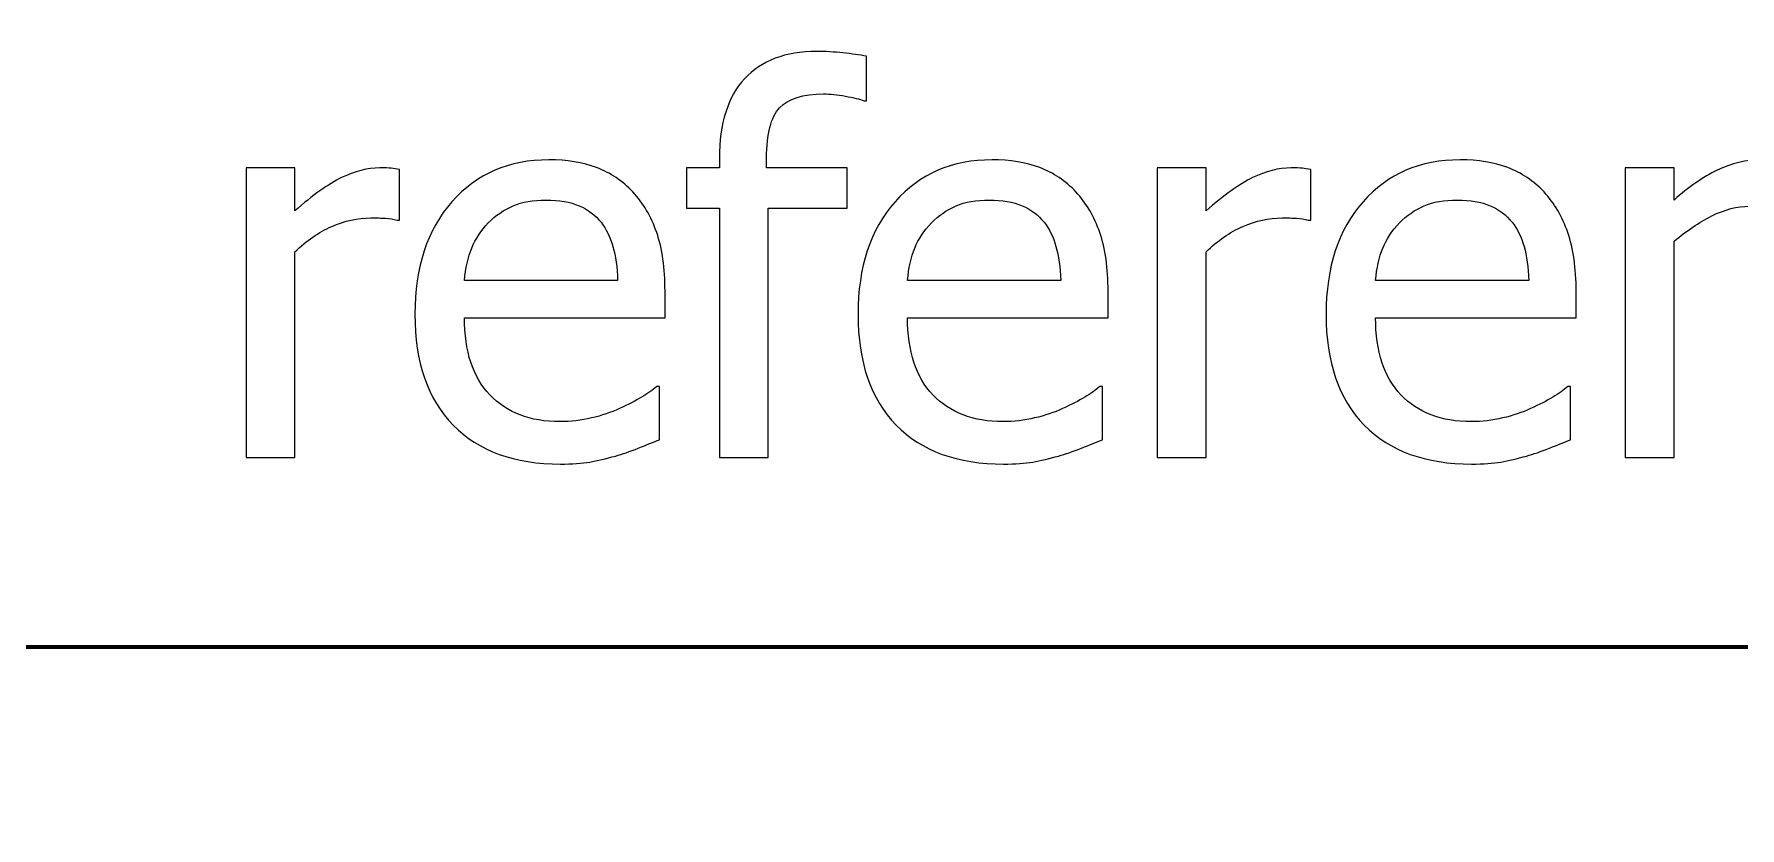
# Model space of a CAD drawing. Header units: centimetres. Extents: x -14.3 to 14.3, y -10 to 9.9.
# Drawn here: x 9.995 to 11.299, y -8.138 to -7.532 of the extents above; entities that cross this region are included whole.
import ezdxf

# ---------------------------------------------------------------- set-up
doc = ezdxf.new("R2010")
doc.units = ezdxf.units.CM
doc.header["$MEASUREMENT"] = 0
doc.layers.add('Layer 1', color=7, linetype='Continuous')

msp = doc.modelspace()

# ---------------------------------------------------------------- linework, layer by layer
at = {"layer": 'Layer 1', "color": 250, "lineweight": 70}
for points in [[(-14.3, -9), (-14.3, -9), (-14.3, 8.9), (-14.3, 8.9), (-14.3, 8.9), (-14.3, 9.45219), (-13.85219, 9.9), (-13.3, 9.9), (-13.3, 9.9), (-13.3, 9.9), (13.3, 9.9), (13.3, 9.9), (13.3, 9.9), (13.85219, 9.9), (14.3, 9.45219), (14.3, 8.9), (14.3, 8.9), (14.3, 8.9), (14.3, -9), (14.3, -9), (14.3, -9), (14.3, -9.55219), (13.85219, -10), (13.3, -10), (13.3, -10), (13.3, -10), (-13.3, -10), (-13.3, -10), (-13.3, -10), (-13.85219, -10), (-14.3, -9.55219), (-14.3, -9)], [(2.3, -10), (2.3, -10), (2.3, -7), (2.3, -7), (2.3, -7), (2.3, -6.44781), (2.74781, -6), (3.3, -6), (3.3, -6), (3.3, -6), (14.3, -6), (14.3, -6), (14.3, -6), (14.3, -6), (14.3, -7), (14.3, -7), (14.3, -7), (14.3, -7), (14.3, -9), (14.3, -9), (14.3, -9), (14.3, -9.55219), (13.85219, -10), (13.3, -10), (13.3, -10), (13.3, -10), (3.3, -10), (3.3, -10), (3.3, -10), (3.3, -10), (2.3, -10), (2.3, -10)]]:
    msp.add_open_spline(points, degree=3, knots=[0, 0, 0, 0, 0.125, 0.125, 0.125, 0.125, 0.25, 0.25, 0.25, 0.25, 0.375, 0.375, 0.375, 0.375, 0.5, 0.5, 0.5, 0.5, 0.625, 0.625, 0.625, 0.625, 0.75, 0.75, 0.75, 0.75, 0.875, 0.875, 0.875, 0.875, 1, 1, 1, 1], dxfattribs=at)
at = {"layer": 'Layer 1', "color": 250}
for points, knots in [([(10.63125, -7.58244), (10.63125, -7.58244), (10.62929, -7.58244), (10.62929, -7.58244), (10.62929, -7.58244), (10.62598, -7.58122), (10.62124, -7.58007), (10.61502, -7.57899), (10.61502, -7.57899), (10.6088, -7.57784), (10.60326, -7.5773), (10.59839, -7.5773), (10.59839, -7.5773), (10.58264, -7.5773), (10.57148, -7.58081), (10.56479, -7.58791), (10.56479, -7.58791), (10.55809, -7.59501), (10.55478, -7.60779), (10.55478, -7.62632), (10.55478, -7.62632), (10.55478, -7.62632), (10.55478, -7.63382), (10.55478, -7.63382), (10.55478, -7.63382), (10.55478, -7.63382), (10.61638, -7.63382), (10.61638, -7.63382), (10.61638, -7.63382), (10.61638, -7.63382), (10.61638, -7.66472), (10.61638, -7.66472), (10.61638, -7.66472), (10.61638, -7.66472), (10.556, -7.66472), (10.556, -7.66472), (10.556, -7.66472), (10.556, -7.66472), (10.556, -7.85506), (10.556, -7.85506), (10.556, -7.85506), (10.556, -7.85506), (10.51874, -7.85506), (10.51874, -7.85506), (10.51874, -7.85506), (10.51874, -7.85506), (10.51874, -7.66472), (10.51874, -7.66472), (10.51874, -7.66472), (10.51874, -7.66472), (10.49359, -7.66472), (10.49359, -7.66472), (10.49359, -7.66472), (10.49359, -7.66472), (10.49359, -7.63382), (10.49359, -7.63382), (10.49359, -7.63382), (10.49359, -7.63382), (10.51874, -7.63382), (10.51874, -7.63382), (10.51874, -7.63382), (10.51874, -7.63382), (10.51874, -7.62652), (10.51874, -7.62652), (10.51874, -7.62652), (10.51874, -7.59981), (10.52516, -7.57953), (10.53794, -7.56567), (10.53794, -7.56567), (10.55079, -7.55181), (10.56911, -7.54484), (10.59305, -7.54484), (10.59305, -7.54484), (10.59988, -7.54484), (10.60664, -7.54518), (10.6132, -7.54592), (10.6132, -7.54592), (10.61982, -7.54667), (10.62584, -7.54748), (10.63125, -7.54843), (10.63125, -7.54843), (10.63125, -7.54843), (10.63125, -7.58244), (10.63125, -7.58244)], [0, 0, 0, 0, 0.047619, 0.047619, 0.047619, 0.047619, 0.0952381, 0.0952381, 0.0952381, 0.0952381, 0.1428571, 0.1428571, 0.1428571, 0.1428571, 0.1904762, 0.1904762, 0.1904762, 0.1904762, 0.2380952, 0.2380952, 0.2380952, 0.2380952, 0.2857143, 0.2857143, 0.2857143, 0.2857143, 0.3333333, 0.3333333, 0.3333333, 0.3333333, 0.3809524, 0.3809524, 0.3809524, 0.3809524, 0.4285714, 0.4285714, 0.4285714, 0.4285714, 0.4761905, 0.4761905, 0.4761905, 0.4761905, 0.5238095, 0.5238095, 0.5238095, 0.5238095, 0.5714286, 0.5714286, 0.5714286, 0.5714286, 0.6190476, 0.6190476, 0.6190476, 0.6190476, 0.6666667, 0.6666667, 0.6666667, 0.6666667, 0.7142857, 0.7142857, 0.7142857, 0.7142857, 0.7619048, 0.7619048, 0.7619048, 0.7619048, 0.8095238, 0.8095238, 0.8095238, 0.8095238, 0.8571429, 0.8571429, 0.8571429, 0.8571429, 0.9047619, 0.9047619, 0.9047619, 0.9047619, 0.952381, 0.952381, 0.952381, 0.952381, 1, 1, 1, 1]), ([(10.27431, -7.67378), (10.27431, -7.67378), (10.27235, -7.67378), (10.27235, -7.67378), (10.27235, -7.67378), (10.26958, -7.67297), (10.2666, -7.6725), (10.26349, -7.6723), (10.26349, -7.6723), (10.26038, -7.67209), (10.25667, -7.67203), (10.25234, -7.67203), (10.25234, -7.67203), (10.24226, -7.67203), (10.23232, -7.67419), (10.22238, -7.67858), (10.22238, -7.67858), (10.21251, -7.68291), (10.20311, -7.6894), (10.19426, -7.69799), (10.19426, -7.69799), (10.19426, -7.69799), (10.19426, -7.85506), (10.19426, -7.85506), (10.19426, -7.85506), (10.19426, -7.85506), (10.157, -7.85506), (10.157, -7.85506), (10.157, -7.85506), (10.157, -7.85506), (10.157, -7.63382), (10.157, -7.63382), (10.157, -7.63382), (10.157, -7.63382), (10.19426, -7.63382), (10.19426, -7.63382), (10.19426, -7.63382), (10.19426, -7.63382), (10.19426, -7.66668), (10.19426, -7.66668), (10.19426, -7.66668), (10.20785, -7.65472), (10.21975, -7.6462), (10.22982, -7.64126), (10.22982, -7.64126), (10.23996, -7.63633), (10.24977, -7.63382), (10.25923, -7.63382), (10.25923, -7.63382), (10.26309, -7.63382), (10.26593, -7.63389), (10.26789, -7.63409), (10.26789, -7.63409), (10.26978, -7.6343), (10.27195, -7.63464), (10.27431, -7.63504), (10.27431, -7.63504), (10.27431, -7.63504), (10.27431, -7.67378), (10.27431, -7.67378)], [0, 0, 0, 0, 0.0666667, 0.0666667, 0.0666667, 0.0666667, 0.1333333, 0.1333333, 0.1333333, 0.1333333, 0.2, 0.2, 0.2, 0.2, 0.2666667, 0.2666667, 0.2666667, 0.2666667, 0.3333333, 0.3333333, 0.3333333, 0.3333333, 0.4, 0.4, 0.4, 0.4, 0.4666667, 0.4666667, 0.4666667, 0.4666667, 0.5333333, 0.5333333, 0.5333333, 0.5333333, 0.6, 0.6, 0.6, 0.6, 0.6666667, 0.6666667, 0.6666667, 0.6666667, 0.7333333, 0.7333333, 0.7333333, 0.7333333, 0.8, 0.8, 0.8, 0.8, 0.8666667, 0.8666667, 0.8666667, 0.8666667, 0.9333333, 0.9333333, 0.9333333, 0.9333333, 1, 1, 1, 1]), ([(10.3973, -7.8602), (10.36207, -7.8602), (10.33469, -7.85026), (10.31522, -7.83038), (10.31522, -7.83038), (10.29574, -7.8105), (10.28601, -7.78231), (10.28601, -7.74573), (10.28601, -7.74573), (10.28601, -7.70969), (10.29547, -7.68095), (10.31434, -7.65965), (10.31434, -7.65965), (10.3332, -7.63835), (10.35788, -7.62767), (10.38844, -7.62767), (10.38844, -7.62767), (10.40217, -7.62767), (10.41427, -7.62963), (10.42489, -7.63362), (10.42489, -7.63362), (10.43544, -7.63754), (10.4447, -7.64376), (10.45261, -7.65221), (10.45261, -7.65221), (10.46052, -7.66067), (10.46661, -7.67101), (10.4708, -7.68325), (10.4708, -7.68325), (10.47506, -7.69542), (10.47716, -7.71043), (10.47716, -7.72808), (10.47716, -7.72808), (10.47716, -7.72808), (10.47716, -7.7483), (10.47716, -7.7483), (10.47716, -7.7483), (10.47716, -7.7483), (10.32387, -7.7483), (10.32387, -7.7483), (10.32387, -7.7483), (10.32387, -7.77406), (10.33036, -7.79373), (10.34328, -7.80732), (10.34328, -7.80732), (10.35619, -7.82091), (10.37411, -7.82774), (10.39696, -7.82774), (10.39696, -7.82774), (10.40515, -7.82774), (10.41312, -7.8268), (10.42097, -7.82497), (10.42097, -7.82497), (10.42881, -7.82315), (10.43591, -7.82071), (10.44227, -7.8178), (10.44227, -7.8178), (10.44903, -7.81476), (10.45471, -7.81185), (10.4593, -7.80901), (10.4593, -7.80901), (10.4639, -7.80617), (10.46776, -7.80347), (10.4708, -7.80097), (10.4708, -7.80097), (10.4708, -7.80097), (10.47296, -7.80097), (10.47296, -7.80097), (10.47296, -7.80097), (10.47296, -7.80097), (10.47296, -7.8416), (10.47296, -7.8416), (10.47296, -7.8416), (10.46864, -7.84329), (10.46323, -7.84546), (10.45674, -7.84803), (10.45674, -7.84803), (10.45024, -7.8506), (10.44443, -7.85263), (10.43929, -7.85405), (10.43929, -7.85405), (10.43206, -7.85601), (10.4255, -7.85756), (10.41961, -7.85864), (10.41961, -7.85864), (10.41373, -7.85966), (10.40629, -7.8602), (10.3973, -7.8602)], [0, 0, 0, 0, 0.0454545, 0.0454545, 0.0454545, 0.0454545, 0.0909091, 0.0909091, 0.0909091, 0.0909091, 0.1363636, 0.1363636, 0.1363636, 0.1363636, 0.1818182, 0.1818182, 0.1818182, 0.1818182, 0.2272727, 0.2272727, 0.2272727, 0.2272727, 0.2727273, 0.2727273, 0.2727273, 0.2727273, 0.3181818, 0.3181818, 0.3181818, 0.3181818, 0.3636364, 0.3636364, 0.3636364, 0.3636364, 0.4090909, 0.4090909, 0.4090909, 0.4090909, 0.4545455, 0.4545455, 0.4545455, 0.4545455, 0.5, 0.5, 0.5, 0.5, 0.5454545, 0.5454545, 0.5454545, 0.5454545, 0.5909091, 0.5909091, 0.5909091, 0.5909091, 0.6363636, 0.6363636, 0.6363636, 0.6363636, 0.6818182, 0.6818182, 0.6818182, 0.6818182, 0.7272727, 0.7272727, 0.7272727, 0.7272727, 0.7727273, 0.7727273, 0.7727273, 0.7727273, 0.8181818, 0.8181818, 0.8181818, 0.8181818, 0.8636364, 0.8636364, 0.8636364, 0.8636364, 0.9090909, 0.9090909, 0.9090909, 0.9090909, 0.9545455, 0.9545455, 0.9545455, 0.9545455, 1, 1, 1, 1]), ([(10.73598, -7.8602), (10.70075, -7.8602), (10.67337, -7.85026), (10.6539, -7.83038), (10.6539, -7.83038), (10.63442, -7.8105), (10.62469, -7.78231), (10.62469, -7.74573), (10.62469, -7.74573), (10.62469, -7.70969), (10.63415, -7.68095), (10.65302, -7.65965), (10.65302, -7.65965), (10.67188, -7.63835), (10.69656, -7.62767), (10.72712, -7.62767), (10.72712, -7.62767), (10.74085, -7.62767), (10.75295, -7.62963), (10.76357, -7.63362), (10.76357, -7.63362), (10.77412, -7.63754), (10.78338, -7.64376), (10.79129, -7.65221), (10.79129, -7.65221), (10.7992, -7.66067), (10.80529, -7.67101), (10.80948, -7.68325), (10.80948, -7.68325), (10.81374, -7.69542), (10.81584, -7.71043), (10.81584, -7.72808), (10.81584, -7.72808), (10.81584, -7.72808), (10.81584, -7.7483), (10.81584, -7.7483), (10.81584, -7.7483), (10.81584, -7.7483), (10.66255, -7.7483), (10.66255, -7.7483), (10.66255, -7.7483), (10.66255, -7.77406), (10.66904, -7.79373), (10.68196, -7.80732), (10.68196, -7.80732), (10.69487, -7.82091), (10.71279, -7.82774), (10.73564, -7.82774), (10.73564, -7.82774), (10.74383, -7.82774), (10.7518, -7.8268), (10.75965, -7.82497), (10.75965, -7.82497), (10.76749, -7.82315), (10.77459, -7.82071), (10.78095, -7.8178), (10.78095, -7.8178), (10.78771, -7.81476), (10.79339, -7.81185), (10.79798, -7.80901), (10.79798, -7.80901), (10.80258, -7.80617), (10.80644, -7.80347), (10.80948, -7.80097), (10.80948, -7.80097), (10.80948, -7.80097), (10.81164, -7.80097), (10.81164, -7.80097), (10.81164, -7.80097), (10.81164, -7.80097), (10.81164, -7.8416), (10.81164, -7.8416), (10.81164, -7.8416), (10.80732, -7.84329), (10.80191, -7.84546), (10.79542, -7.84803), (10.79542, -7.84803), (10.78892, -7.8506), (10.78311, -7.85263), (10.77797, -7.85405), (10.77797, -7.85405), (10.77074, -7.85601), (10.76418, -7.85756), (10.75829, -7.85864), (10.75829, -7.85864), (10.75241, -7.85966), (10.74497, -7.8602), (10.73598, -7.8602)], [0, 0, 0, 0, 0.0454545, 0.0454545, 0.0454545, 0.0454545, 0.0909091, 0.0909091, 0.0909091, 0.0909091, 0.1363636, 0.1363636, 0.1363636, 0.1363636, 0.1818182, 0.1818182, 0.1818182, 0.1818182, 0.2272727, 0.2272727, 0.2272727, 0.2272727, 0.2727273, 0.2727273, 0.2727273, 0.2727273, 0.3181818, 0.3181818, 0.3181818, 0.3181818, 0.3636364, 0.3636364, 0.3636364, 0.3636364, 0.4090909, 0.4090909, 0.4090909, 0.4090909, 0.4545455, 0.4545455, 0.4545455, 0.4545455, 0.5, 0.5, 0.5, 0.5, 0.5454545, 0.5454545, 0.5454545, 0.5454545, 0.5909091, 0.5909091, 0.5909091, 0.5909091, 0.6363636, 0.6363636, 0.6363636, 0.6363636, 0.6818182, 0.6818182, 0.6818182, 0.6818182, 0.7272727, 0.7272727, 0.7272727, 0.7272727, 0.7727273, 0.7727273, 0.7727273, 0.7727273, 0.8181818, 0.8181818, 0.8181818, 0.8181818, 0.8636364, 0.8636364, 0.8636364, 0.8636364, 0.9090909, 0.9090909, 0.9090909, 0.9090909, 0.9545455, 0.9545455, 0.9545455, 0.9545455, 1, 1, 1, 1]), ([(10.97074, -7.67378), (10.97074, -7.67378), (10.96878, -7.67378), (10.96878, -7.67378), (10.96878, -7.67378), (10.96601, -7.67297), (10.96303, -7.6725), (10.95992, -7.6723), (10.95992, -7.6723), (10.95681, -7.67209), (10.9531, -7.67203), (10.94877, -7.67203), (10.94877, -7.67203), (10.93869, -7.67203), (10.92875, -7.67419), (10.91881, -7.67858), (10.91881, -7.67858), (10.90894, -7.68291), (10.89954, -7.6894), (10.89069, -7.69799), (10.89069, -7.69799), (10.89069, -7.69799), (10.89069, -7.85506), (10.89069, -7.85506), (10.89069, -7.85506), (10.89069, -7.85506), (10.85343, -7.85506), (10.85343, -7.85506), (10.85343, -7.85506), (10.85343, -7.85506), (10.85343, -7.63382), (10.85343, -7.63382), (10.85343, -7.63382), (10.85343, -7.63382), (10.89069, -7.63382), (10.89069, -7.63382), (10.89069, -7.63382), (10.89069, -7.63382), (10.89069, -7.66668), (10.89069, -7.66668), (10.89069, -7.66668), (10.90428, -7.65472), (10.91618, -7.6462), (10.92625, -7.64126), (10.92625, -7.64126), (10.93639, -7.63633), (10.9462, -7.63382), (10.95566, -7.63382), (10.95566, -7.63382), (10.95952, -7.63382), (10.96236, -7.63389), (10.96432, -7.63409), (10.96432, -7.63409), (10.96621, -7.6343), (10.96838, -7.63464), (10.97074, -7.63504), (10.97074, -7.63504), (10.97074, -7.63504), (10.97074, -7.67378), (10.97074, -7.67378)], [0, 0, 0, 0, 0.0666667, 0.0666667, 0.0666667, 0.0666667, 0.1333333, 0.1333333, 0.1333333, 0.1333333, 0.2, 0.2, 0.2, 0.2, 0.2666667, 0.2666667, 0.2666667, 0.2666667, 0.3333333, 0.3333333, 0.3333333, 0.3333333, 0.4, 0.4, 0.4, 0.4, 0.4666667, 0.4666667, 0.4666667, 0.4666667, 0.5333333, 0.5333333, 0.5333333, 0.5333333, 0.6, 0.6, 0.6, 0.6, 0.6666667, 0.6666667, 0.6666667, 0.6666667, 0.7333333, 0.7333333, 0.7333333, 0.7333333, 0.8, 0.8, 0.8, 0.8, 0.8666667, 0.8666667, 0.8666667, 0.8666667, 0.9333333, 0.9333333, 0.9333333, 0.9333333, 1, 1, 1, 1]), ([(11.09373, -7.8602), (11.0585, -7.8602), (11.03112, -7.85026), (11.01165, -7.83038), (11.01165, -7.83038), (10.99217, -7.8105), (10.98244, -7.78231), (10.98244, -7.74573), (10.98244, -7.74573), (10.98244, -7.70969), (10.9919, -7.68095), (11.01077, -7.65965), (11.01077, -7.65965), (11.02963, -7.63835), (11.05431, -7.62767), (11.08487, -7.62767), (11.08487, -7.62767), (11.0986, -7.62767), (11.1107, -7.62963), (11.12132, -7.63362), (11.12132, -7.63362), (11.13187, -7.63754), (11.14113, -7.64376), (11.14904, -7.65221), (11.14904, -7.65221), (11.15695, -7.66067), (11.16304, -7.67101), (11.16723, -7.68325), (11.16723, -7.68325), (11.17149, -7.69542), (11.17359, -7.71043), (11.17359, -7.72808), (11.17359, -7.72808), (11.17359, -7.72808), (11.17359, -7.7483), (11.17359, -7.7483), (11.17359, -7.7483), (11.17359, -7.7483), (11.0203, -7.7483), (11.0203, -7.7483), (11.0203, -7.7483), (11.0203, -7.77406), (11.02679, -7.79373), (11.03971, -7.80732), (11.03971, -7.80732), (11.05262, -7.82091), (11.07054, -7.82774), (11.09339, -7.82774), (11.09339, -7.82774), (11.10158, -7.82774), (11.10955, -7.8268), (11.1174, -7.82497), (11.1174, -7.82497), (11.12524, -7.82315), (11.13234, -7.82071), (11.1387, -7.8178), (11.1387, -7.8178), (11.14546, -7.81476), (11.15114, -7.81185), (11.15573, -7.80901), (11.15573, -7.80901), (11.16033, -7.80617), (11.16419, -7.80347), (11.16723, -7.80097), (11.16723, -7.80097), (11.16723, -7.80097), (11.16939, -7.80097), (11.16939, -7.80097), (11.16939, -7.80097), (11.16939, -7.80097), (11.16939, -7.8416), (11.16939, -7.8416), (11.16939, -7.8416), (11.16507, -7.84329), (11.15966, -7.84546), (11.15317, -7.84803), (11.15317, -7.84803), (11.14667, -7.8506), (11.14086, -7.85263), (11.13572, -7.85405), (11.13572, -7.85405), (11.12849, -7.85601), (11.12193, -7.85756), (11.11604, -7.85864), (11.11604, -7.85864), (11.11016, -7.85966), (11.10272, -7.8602), (11.09373, -7.8602)], [0, 0, 0, 0, 0.0454545, 0.0454545, 0.0454545, 0.0454545, 0.0909091, 0.0909091, 0.0909091, 0.0909091, 0.1363636, 0.1363636, 0.1363636, 0.1363636, 0.1818182, 0.1818182, 0.1818182, 0.1818182, 0.2272727, 0.2272727, 0.2272727, 0.2272727, 0.2727273, 0.2727273, 0.2727273, 0.2727273, 0.3181818, 0.3181818, 0.3181818, 0.3181818, 0.3636364, 0.3636364, 0.3636364, 0.3636364, 0.4090909, 0.4090909, 0.4090909, 0.4090909, 0.4545455, 0.4545455, 0.4545455, 0.4545455, 0.5, 0.5, 0.5, 0.5, 0.5454545, 0.5454545, 0.5454545, 0.5454545, 0.5909091, 0.5909091, 0.5909091, 0.5909091, 0.6363636, 0.6363636, 0.6363636, 0.6363636, 0.6818182, 0.6818182, 0.6818182, 0.6818182, 0.7272727, 0.7272727, 0.7272727, 0.7272727, 0.7727273, 0.7727273, 0.7727273, 0.7727273, 0.8181818, 0.8181818, 0.8181818, 0.8181818, 0.8636364, 0.8636364, 0.8636364, 0.8636364, 0.9090909, 0.9090909, 0.9090909, 0.9090909, 0.9545455, 0.9545455, 0.9545455, 0.9545455, 1, 1, 1, 1]), ([(11.38515, -7.85506), (11.38515, -7.85506), (11.3479, -7.85506), (11.3479, -7.85506), (11.3479, -7.85506), (11.3479, -7.85506), (11.3479, -7.72909), (11.3479, -7.72909), (11.3479, -7.72909), (11.3479, -7.71888), (11.34743, -7.70942), (11.34641, -7.70063), (11.34641, -7.70063), (11.3454, -7.69184), (11.34357, -7.68481), (11.3408, -7.67953), (11.3408, -7.67953), (11.33776, -7.67399), (11.3335, -7.66986), (11.32809, -7.66716), (11.32809, -7.66716), (11.32268, -7.66445), (11.31524, -7.6631), (11.30591, -7.6631), (11.30591, -7.6631), (11.29665, -7.6631), (11.28711, -7.6656), (11.27724, -7.67054), (11.27724, -7.67054), (11.26744, -7.67547), (11.25784, -7.6819), (11.24844, -7.68988), (11.24844, -7.68988), (11.24844, -7.68988), (11.24844, -7.85506), (11.24844, -7.85506), (11.24844, -7.85506), (11.24844, -7.85506), (11.21118, -7.85506), (11.21118, -7.85506), (11.21118, -7.85506), (11.21118, -7.85506), (11.21118, -7.63382), (11.21118, -7.63382), (11.21118, -7.63382), (11.21118, -7.63382), (11.24844, -7.63382), (11.24844, -7.63382), (11.24844, -7.63382), (11.24844, -7.63382), (11.24844, -7.65837), (11.24844, -7.65837), (11.24844, -7.65837), (11.25953, -7.6485), (11.27048, -7.64086), (11.2813, -7.63558), (11.2813, -7.63558), (11.29218, -7.63031), (11.30361, -7.62767), (11.31558, -7.62767), (11.31558, -7.62767), (11.33742, -7.62767), (11.35446, -7.63484), (11.3667, -7.64917), (11.3667, -7.64917), (11.379, -7.66351), (11.38515, -7.68426), (11.38515, -7.71145), (11.38515, -7.71145), (11.38515, -7.71145), (11.38515, -7.85506), (11.38515, -7.85506)], [0, 0, 0, 0, 0.0555556, 0.0555556, 0.0555556, 0.0555556, 0.1111111, 0.1111111, 0.1111111, 0.1111111, 0.1666667, 0.1666667, 0.1666667, 0.1666667, 0.2222222, 0.2222222, 0.2222222, 0.2222222, 0.2777778, 0.2777778, 0.2777778, 0.2777778, 0.3333333, 0.3333333, 0.3333333, 0.3333333, 0.3888889, 0.3888889, 0.3888889, 0.3888889, 0.4444444, 0.4444444, 0.4444444, 0.4444444, 0.5, 0.5, 0.5, 0.5, 0.5555556, 0.5555556, 0.5555556, 0.5555556, 0.6111111, 0.6111111, 0.6111111, 0.6111111, 0.6666667, 0.6666667, 0.6666667, 0.6666667, 0.7222222, 0.7222222, 0.7222222, 0.7222222, 0.7777778, 0.7777778, 0.7777778, 0.7777778, 0.8333333, 0.8333333, 0.8333333, 0.8333333, 0.8888889, 0.8888889, 0.8888889, 0.8888889, 0.9444444, 0.9444444, 0.9444444, 0.9444444, 1, 1, 1, 1]), ([(10.44091, -7.71976), (10.44064, -7.70976), (10.43949, -7.7011), (10.43733, -7.6938), (10.43733, -7.6938), (10.43523, -7.68656), (10.43219, -7.68041), (10.42827, -7.67541), (10.42827, -7.67541), (10.42387, -7.66986), (10.41833, -7.6656), (10.4115, -7.6627), (10.4115, -7.6627), (10.40467, -7.65979), (10.39629, -7.65837), (10.38628, -7.65837), (10.38628, -7.65837), (10.37634, -7.65837), (10.36796, -7.65986), (10.36099, -7.66283), (10.36099, -7.66283), (10.3541, -7.66581), (10.34774, -7.67013), (10.34206, -7.67581), (10.34206, -7.67581), (10.33652, -7.68163), (10.33232, -7.68805), (10.32942, -7.69508), (10.32942, -7.69508), (10.32651, -7.70218), (10.32468, -7.71036), (10.32387, -7.71976), (10.32387, -7.71976), (10.32387, -7.71976), (10.44091, -7.71976), (10.44091, -7.71976)], [0, 0, 0, 0, 0.1111111, 0.1111111, 0.1111111, 0.1111111, 0.2222222, 0.2222222, 0.2222222, 0.2222222, 0.3333333, 0.3333333, 0.3333333, 0.3333333, 0.4444444, 0.4444444, 0.4444444, 0.4444444, 0.5555556, 0.5555556, 0.5555556, 0.5555556, 0.6666667, 0.6666667, 0.6666667, 0.6666667, 0.7777778, 0.7777778, 0.7777778, 0.7777778, 0.8888889, 0.8888889, 0.8888889, 0.8888889, 1, 1, 1, 1]), ([(10.77959, -7.71976), (10.77932, -7.70976), (10.77817, -7.7011), (10.77601, -7.6938), (10.77601, -7.6938), (10.77391, -7.68656), (10.77087, -7.68041), (10.76695, -7.67541), (10.76695, -7.67541), (10.76255, -7.66986), (10.75701, -7.6656), (10.75018, -7.6627), (10.75018, -7.6627), (10.74335, -7.65979), (10.73497, -7.65837), (10.72496, -7.65837), (10.72496, -7.65837), (10.71502, -7.65837), (10.70664, -7.65986), (10.69967, -7.66283), (10.69967, -7.66283), (10.69278, -7.66581), (10.68642, -7.67013), (10.68074, -7.67581), (10.68074, -7.67581), (10.6752, -7.68163), (10.671, -7.68805), (10.6681, -7.69508), (10.6681, -7.69508), (10.66519, -7.70218), (10.66336, -7.71036), (10.66255, -7.71976), (10.66255, -7.71976), (10.66255, -7.71976), (10.77959, -7.71976), (10.77959, -7.71976)], [0, 0, 0, 0, 0.1111111, 0.1111111, 0.1111111, 0.1111111, 0.2222222, 0.2222222, 0.2222222, 0.2222222, 0.3333333, 0.3333333, 0.3333333, 0.3333333, 0.4444444, 0.4444444, 0.4444444, 0.4444444, 0.5555556, 0.5555556, 0.5555556, 0.5555556, 0.6666667, 0.6666667, 0.6666667, 0.6666667, 0.7777778, 0.7777778, 0.7777778, 0.7777778, 0.8888889, 0.8888889, 0.8888889, 0.8888889, 1, 1, 1, 1]), ([(11.13734, -7.71976), (11.13707, -7.70976), (11.13592, -7.7011), (11.13376, -7.6938), (11.13376, -7.6938), (11.13166, -7.68656), (11.12862, -7.68041), (11.1247, -7.67541), (11.1247, -7.67541), (11.1203, -7.66986), (11.11476, -7.6656), (11.10793, -7.6627), (11.10793, -7.6627), (11.1011, -7.65979), (11.09272, -7.65837), (11.08271, -7.65837), (11.08271, -7.65837), (11.07277, -7.65837), (11.06439, -7.65986), (11.05742, -7.66283), (11.05742, -7.66283), (11.05053, -7.66581), (11.04417, -7.67013), (11.03849, -7.67581), (11.03849, -7.67581), (11.03295, -7.68163), (11.02875, -7.68805), (11.02585, -7.69508), (11.02585, -7.69508), (11.02294, -7.70218), (11.02111, -7.71036), (11.0203, -7.71976), (11.0203, -7.71976), (11.0203, -7.71976), (11.13734, -7.71976), (11.13734, -7.71976)], [0, 0, 0, 0, 0.1111111, 0.1111111, 0.1111111, 0.1111111, 0.2222222, 0.2222222, 0.2222222, 0.2222222, 0.3333333, 0.3333333, 0.3333333, 0.3333333, 0.4444444, 0.4444444, 0.4444444, 0.4444444, 0.5555556, 0.5555556, 0.5555556, 0.5555556, 0.6666667, 0.6666667, 0.6666667, 0.6666667, 0.7777778, 0.7777778, 0.7777778, 0.7777778, 0.8888889, 0.8888889, 0.8888889, 0.8888889, 1, 1, 1, 1])]:
    msp.add_open_spline(points, degree=3, knots=knots, dxfattribs=at)
at = {"layer": 'Layer 1', "color": 250, "lineweight": 70}
msp.add_open_spline([(12.3, -8), (12.3, -8), (2.3, -8), (2.3, -8)], degree=3, dxfattribs=at)

doc.saveas('drawing.dxf')
